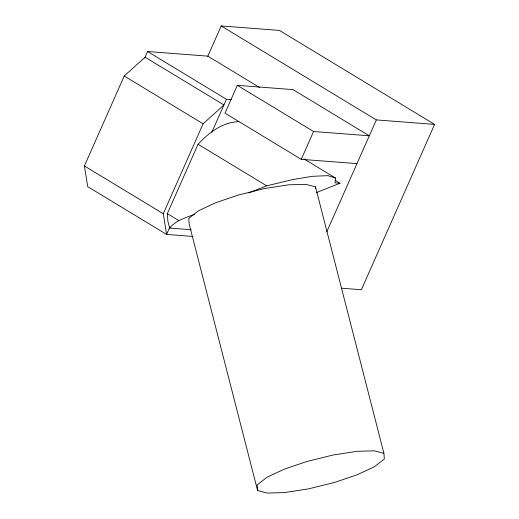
<?xml version="1.0" encoding="UTF-8"?>
<svg xmlns="http://www.w3.org/2000/svg" width="519" height="519" viewBox="0 0 519 519"><rect width="100%" height="100%" fill="white"/><g stroke="black" fill="none" stroke-linecap="round" stroke-linejoin="round"><path stroke-width="0.78" d="M303.933 158.892L335.605 178.082L335.021 182.844L340.055 183.233L335.222 180.307M169.875 227.024L166.599 234.419L87.717 186.645L84.402 165.95L124.229 76.021L145.054 57.187L223.936 104.961L203.111 123.794L163.277 213.724L166.599 234.419L193.113 236.463M144.626 58.16L147.565 51.517L207.834 56.156L259.727 87.588M207.749 56.35L221.211 25.95L279.469 30.433L434.598 124.391L361.373 289.725L341.424 288.188M191.349 229.748L169.655 228.081L167.897 221.392L167.339 213.627L198.063 144.256C208.787 132.676 222.528 122.16 238.902 121.621M211.81 132.332L226.446 99.291L231.266 99.661M237.319 85.33L313.573 131.515L369.301 135.803L293.053 89.618L237.319 85.33L224.999 113.148L301.247 159.333L356.981 163.621M301.247 159.333L313.573 131.515M326.756 231.857L376.34 119.902L434.598 124.391M169.655 228.081C175.753 220.277 185.77 217.818 194.528 214.302M248.672 192.951L266.721 185.834L292.658 179.58L312.477 176.304L327.956 175.649L335.605 178.082M316.512 192.517L340.055 183.233M315.5 186.872L305.86 184.362L288.694 184.809L264.437 188.559L238.182 195.086L215.93 202.657L198.783 210.623L188.754 218.402L189.182 224.046L257.599 490.539L267.246 493.05L284.406 492.602L308.669 488.853L334.917 482.326L357.176 474.755L374.316 466.789L384.352 459.01L383.924 453.366L315.5 186.872L315.623 188.488M383.924 453.366L374.277 450.849L357.117 451.296L332.861 455.046L306.606 461.579L284.354 469.144L267.207 477.11L257.177 484.889L257.599 490.539M221.211 25.95L376.34 119.902M147.565 51.517L226.446 99.291M124.229 76.021L203.111 123.794M198.063 144.256L266.721 185.834M167.339 213.627L178.737 220.53M84.402 165.95L163.277 213.724"/></g></svg>
